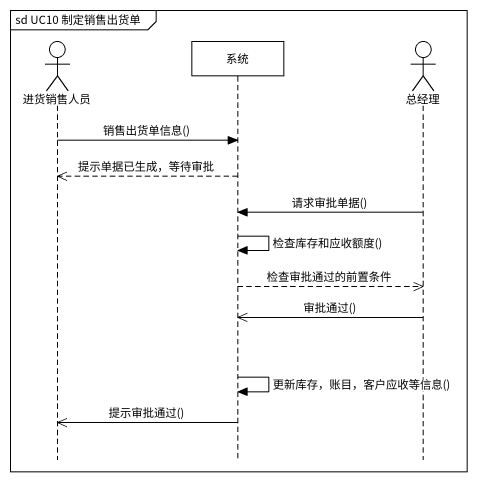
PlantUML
@startuml
mainframe sd UC10 制定销售出货单
hide footbox
actor 进货销售人员
participant 系统
actor 总经理

进货销售人员 -> 系统 : 销售出货单信息()
系统 -->> 进货销售人员 : 提示单据已生成，等待审批
总经理 -> 系统 : 请求审批单据()
系统 -> 系统 : 检查库存和应收额度()
系统 -->> 总经理 : 检查审批通过的前置条件
总经理 ->> 系统 : 审批通过()
系统 -> 系统 : 更新库存，账目，客户应收等信息()
系统 ->> 进货销售人员 : 提示审批通过()
@enduml
